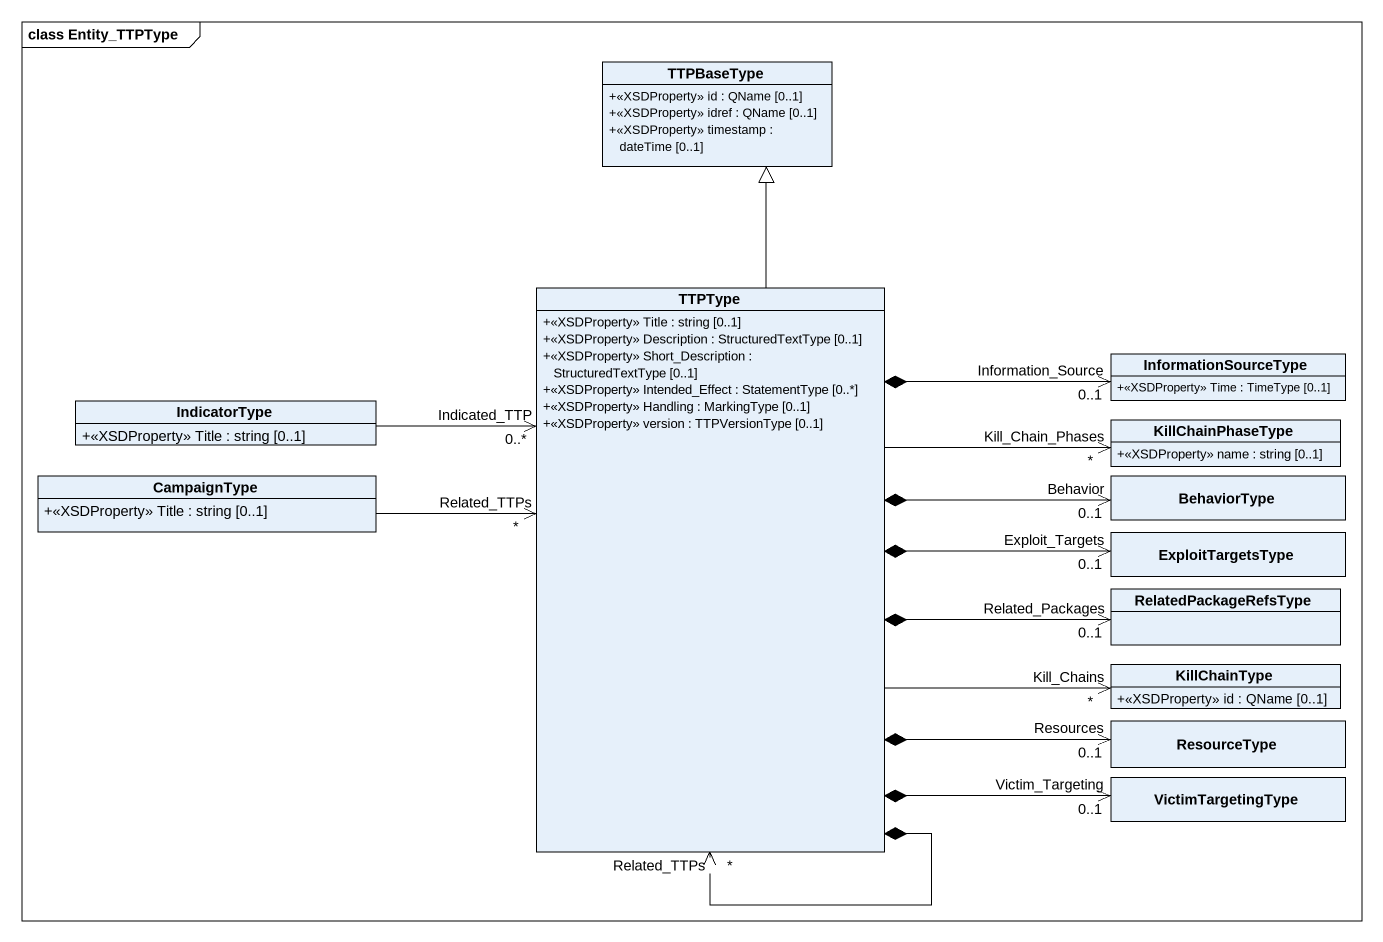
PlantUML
@startuml
mainframe class Entity_TTPType
hide circle
hide empty members
skinparam classAttributeIconSize 0
class TTPBaseType {
  +<<XSDProperty>> id : QName [0..1]
  +<<XSDProperty>> idref : QName [0..1]
  +<<XSDProperty>> timestamp : dateTime [0..1]
}
class TTPType {
  +<<XSDProperty>> Title : string [0..1]
  +<<XSDProperty>> Description : StructuredTextType [0..1]
  +<<XSDProperty>> Short_Description : StructuredTextType [0..1]
  +<<XSDProperty>> Intended_Effect : StatementType [0..*]
  +<<XSDProperty>> Handling : MarkingType [0..1]
  +<<XSDProperty>> version : TTPVersionType [0..1]
}
class InformationSourceType {
  +<<XSDProperty>> Time : TimeType [0..1]
}
class IndicatorType {
  +<<XSDProperty>> Title : string [0..1]
}
class CampaignType {
  +<<XSDProperty>> Title : string [0..1]
}
class KillChainPhaseType {
  +<<XSDProperty>> name : string [0..1]
}
class BehaviorType
class ExploitTargetsType
class RelatedPackageRefsType
class KillChainType {
  +<<XSDProperty>> id : QName [0..1]
}
class ResourceType
class VictimTargetingType
TTPType -up-|> TTPBaseType
TTPType "Related_TTPs\n*" <--* TTPType
TTPType "Indicated_TTP\n0..*" <-left- IndicatorType
TTPType "Related_TTPs\n*" <-left- CampaignType
InformationSourceType "Information_Source\n0..1" <-left-* TTPType
KillChainPhaseType "Kill_Chain_Phases\n*" <-left- TTPType
BehaviorType "Behavior\n0..1" <-left-* TTPType
ExploitTargetsType "Exploit_Targets\n0..1" <-left-* TTPType
RelatedPackageRefsType "Related_Packages\n0..1" <-left-* TTPType
KillChainType "Kill_Chains\n*" <-left- TTPType
ResourceType "Resources\n0..1" <-left-* TTPType
VictimTargetingType "Victim_Targeting\n0..1" <-left-* TTPType
@enduml
